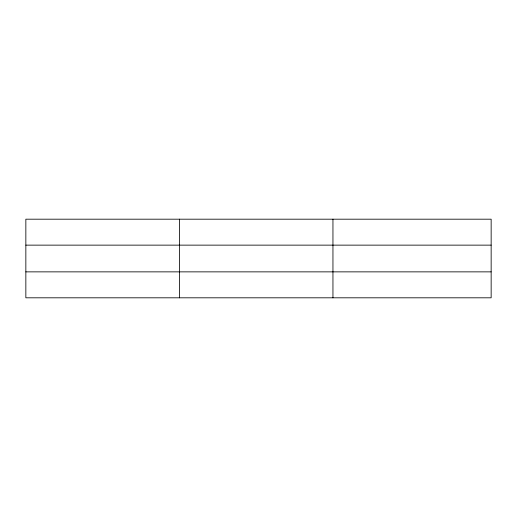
<?xml version="1.0" encoding="UTF-8"?>
<svg xmlns="http://www.w3.org/2000/svg" width="517" height="517" viewBox="0 0 517 517"><rect width="100%" height="100%" fill="white"/><g stroke="black" fill="none" stroke-linecap="round" stroke-linejoin="round"><path stroke-width="0.78" d="M179.399 219.189L179.399 297.811M332.948 219.189L332.948 297.811M491.15 245.136L491.15 219.189L25.85 219.189L25.85 297.811L491.15 297.811L491.15 245.136L25.85 245.136M25.85 271.864L491.15 271.864"/></g></svg>
